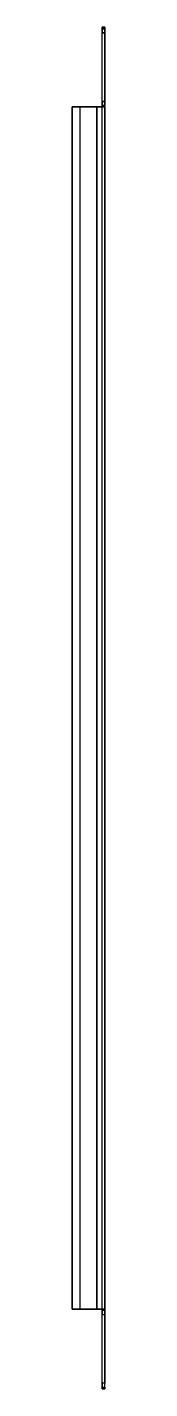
# Model space of a CAD drawing. Extents: x 6 to 18, y -518 to -18.
import ezdxf

# ---------------------------------------------------------------- set-up
doc = ezdxf.new("R2010")
doc.units = 0
doc.layers.add('METALICA', color=7, linetype='CONTINUOUS')

msp = doc.modelspace()

# ---------------------------------------------------------------- linework, layer by layer
at = {"layer": 'METALICA'}
for points, invisible_edges in [([(16.57902, -18, 161.8123), (16.57902, -31.25069, 149.246), (16.57902, -31.25069, 112.2189), (16.57902, -18, 99.66961)], 7), ([(16.57902, -18, 99.66961), (16.57902, -31.25069, 112.2189), (16.57902, -504.905, 112.2189), (16.57902, -518, 99.66961)], 7), ([(16.57902, -518, 161.8123), (16.57902, -504.905, 149.246), (16.57902, -31.25069, 149.246), (16.57902, -18, 161.8123)], 15), ([(16.57902, -518, 161.8123), (16.57902, -518, 168.4252), (16.57902, -18, 168.4252), (16.57902, -18, 161.8123)], 10), ([(16.57902, -18, 168.4252), (16.57902, -18.58579, 169.8394), (16.57902, -517.4142, 169.8394), (16.57902, -518, 168.4252)], 10), ([(16.57902, -517.4142, 169.8394), (16.57902, -516, 170.4252), (16.57902, -20, 170.4252), (16.57902, -18.58579, 169.8394)], 10), ([(17.57902, -18, 161.8123), (17.57902, -31.25069, 149.246), (17.57902, -31.25069, 112.2189), (17.57902, -18, 99.66961)], 7), ([(17.57902, -18, 99.66961), (17.57902, -31.25069, 112.2189), (17.57902, -504.905, 112.2189), (17.57902, -518, 99.66961)], 7), ([(17.57902, -518, 161.8123), (17.57902, -504.905, 149.246), (17.57902, -31.25069, 149.246), (17.57902, -18, 161.8123)], 15), ([(17.57902, -518, 161.8123), (17.57902, -518, 168.4252), (17.57902, -18, 168.4252), (17.57902, -18, 161.8123)], 10), ([(17.57902, -18, 168.4252), (17.57902, -18.58579, 169.8394), (17.57902, -517.4142, 169.8394), (17.57902, -518, 168.4252)], 10), ([(17.57902, -517.4142, 169.8394), (17.57902, -516, 170.4252), (17.57902, -20, 170.4252), (17.57902, -18.58579, 169.8394)], 10), ([(16.57902, -504.905, 140.1208), (16.57902, -504.905, 121.5196), (16.57902, -31.25069, 121.5196), (16.57902, -31.25069, 140.1208)], 15), ([(17.57902, -504.905, 140.1208), (17.57902, -504.905, 121.5196), (17.57902, -31.25069, 121.5196), (17.57902, -31.25069, 140.1208)], 15), ([(16.57902, -62.47174, 149.246), (16.57902, -62.47174, 140.1208), (16.57902, -39.90499, 140.1208), (16.57902, -39.90499, 149.246)], 10), ([(17.57902, -62.47174, 149.246), (17.57902, -62.47174, 140.1208), (17.57902, -39.90499, 140.1208), (17.57902, -39.90499, 149.246)], 10), ([(16.57902, -40.38672, 112.2189), (16.57902, -40.38672, 121.5196), (16.57902, -61.76897, 121.5196), (16.57902, -61.76897, 112.2189)], 10), ([(17.57902, -40.38672, 112.2189), (17.57902, -40.38672, 121.5196), (17.57902, -61.76897, 121.5196), (17.57902, -61.76897, 112.2189)], 10), ([(16.57902, -45.28838, 170.4252), (16.57902, -46.7026, 171.011), (16.57902, -489.2974, 171.011), (16.57902, -490.7116, 170.4252)], 10), ([(16.57902, -489.2974, 171.011), (16.57902, -488.7116, 172.4252), (16.57902, -47.28838, 172.4252), (16.57902, -46.7026, 171.011)], 10), ([(17.57902, -45.28838, 170.4252), (17.57902, -46.7026, 171.011), (17.57902, -489.2974, 171.011), (17.57902, -490.7116, 170.4252)], 10), ([(17.57902, -489.2974, 171.011), (17.57902, -488.7116, 172.4252), (17.57902, -47.28838, 172.4252), (17.57902, -46.7026, 171.011)], 10), ([(16.57902, -93.47173, 149.246), (16.57902, -93.47173, 140.1208), (16.57902, -70.90499, 140.1208), (16.57902, -70.90499, 149.246)], 10), ([(16.57902, -70.90499, 112.2189), (16.57902, -70.90499, 121.5196), (16.57902, -92.76897, 121.5196), (16.57902, -92.76897, 112.2189)], 10), ([(17.57902, -93.47173, 149.246), (17.57902, -93.47173, 140.1208), (17.57902, -70.90499, 140.1208), (17.57902, -70.90499, 149.246)], 10), ([(17.57902, -70.90499, 112.2189), (17.57902, -70.90499, 121.5196), (17.57902, -92.76897, 121.5196), (17.57902, -92.76897, 112.2189)], 10), ([(16.57902, -124.4717, 149.246), (16.57902, -124.4717, 140.1208), (16.57902, -101.905, 140.1208), (16.57902, -101.905, 149.246)], 10), ([(16.57902, -101.905, 112.2189), (16.57902, -101.905, 121.5196), (16.57902, -123.769, 121.5196), (16.57902, -123.769, 112.2189)], 10), ([(17.57902, -124.4717, 149.246), (17.57902, -124.4717, 140.1208), (17.57902, -101.905, 140.1208), (17.57902, -101.905, 149.246)], 10), ([(17.57902, -101.905, 112.2189), (17.57902, -101.905, 121.5196), (17.57902, -123.769, 121.5196), (17.57902, -123.769, 112.2189)], 10), ([(16.57902, -155.4717, 149.246), (16.57902, -155.4717, 140.1208), (16.57902, -132.905, 140.1208), (16.57902, -132.905, 149.246)], 10), ([(16.57902, -132.905, 112.2189), (16.57902, -132.905, 121.5196), (16.57902, -154.769, 121.5196), (16.57902, -154.769, 112.2189)], 10), ([(17.57902, -155.4717, 149.246), (17.57902, -155.4717, 140.1208), (17.57902, -132.905, 140.1208), (17.57902, -132.905, 149.246)], 10), ([(17.57902, -132.905, 112.2189), (17.57902, -132.905, 121.5196), (17.57902, -154.769, 121.5196), (17.57902, -154.769, 112.2189)], 10), ([(16.57902, -186.4717, 149.246), (16.57902, -186.4717, 140.1208), (16.57902, -163.905, 140.1208), (16.57902, -163.905, 149.246)], 10), ([(16.57902, -163.905, 112.2189), (16.57902, -163.905, 121.5196), (16.57902, -185.769, 121.5196), (16.57902, -185.769, 112.2189)], 10), ([(17.57902, -186.4717, 149.246), (17.57902, -186.4717, 140.1208), (17.57902, -163.905, 140.1208), (17.57902, -163.905, 149.246)], 10), ([(17.57902, -163.905, 112.2189), (17.57902, -163.905, 121.5196), (17.57902, -185.769, 121.5196), (17.57902, -185.769, 112.2189)], 10), ([(16.57902, -217.4717, 149.246), (16.57902, -217.4717, 140.1208), (16.57902, -194.905, 140.1208), (16.57902, -194.905, 149.246)], 10), ([(16.57902, -194.905, 112.2189), (16.57902, -194.905, 121.5196), (16.57902, -216.769, 121.5196), (16.57902, -216.769, 112.2189)], 10), ([(17.57902, -217.4717, 149.246), (17.57902, -217.4717, 140.1208), (17.57902, -194.905, 140.1208), (17.57902, -194.905, 149.246)], 10), ([(17.57902, -194.905, 112.2189), (17.57902, -194.905, 121.5196), (17.57902, -216.769, 121.5196), (17.57902, -216.769, 112.2189)], 10), ([(16.57902, -248.4717, 149.246), (16.57902, -248.4717, 140.1208), (16.57902, -225.905, 140.1208), (16.57902, -225.905, 149.246)], 10), ([(16.57902, -225.905, 112.2189), (16.57902, -225.905, 121.5196), (16.57902, -247.769, 121.5196), (16.57902, -247.769, 112.2189)], 10), ([(17.57902, -248.4717, 149.246), (17.57902, -248.4717, 140.1208), (17.57902, -225.905, 140.1208), (17.57902, -225.905, 149.246)], 10), ([(17.57902, -225.905, 112.2189), (17.57902, -225.905, 121.5196), (17.57902, -247.769, 121.5196), (17.57902, -247.769, 112.2189)], 10), ([(16.57902, -279.4717, 149.246), (16.57902, -279.4717, 140.1208), (16.57902, -256.905, 140.1208), (16.57902, -256.905, 149.246)], 10), ([(16.57902, -256.905, 112.2189), (16.57902, -256.905, 121.5196), (16.57902, -278.769, 121.5196), (16.57902, -278.769, 112.2189)], 10), ([(17.57902, -279.4717, 149.246), (17.57902, -279.4717, 140.1208), (17.57902, -256.905, 140.1208), (17.57902, -256.905, 149.246)], 10), ([(17.57902, -256.905, 112.2189), (17.57902, -256.905, 121.5196), (17.57902, -278.769, 121.5196), (17.57902, -278.769, 112.2189)], 10), ([(16.57902, -310.4717, 149.246), (16.57902, -310.4717, 140.1208), (16.57902, -287.905, 140.1208), (16.57902, -287.905, 149.246)], 10), ([(16.57902, -287.905, 112.2189), (16.57902, -287.905, 121.5196), (16.57902, -309.769, 121.5196), (16.57902, -309.769, 112.2189)], 10), ([(17.57902, -310.4717, 149.246), (17.57902, -310.4717, 140.1208), (17.57902, -287.905, 140.1208), (17.57902, -287.905, 149.246)], 10), ([(17.57902, -287.905, 112.2189), (17.57902, -287.905, 121.5196), (17.57902, -309.769, 121.5196), (17.57902, -309.769, 112.2189)], 10), ([(16.57902, -341.4717, 149.246), (16.57902, -341.4717, 140.1208), (16.57902, -318.905, 140.1208), (16.57902, -318.905, 149.246)], 10), ([(16.57902, -318.905, 112.2189), (16.57902, -318.905, 121.5196), (16.57902, -340.769, 121.5196), (16.57902, -340.769, 112.2189)], 10), ([(17.57902, -341.4717, 149.246), (17.57902, -341.4717, 140.1208), (17.57902, -318.905, 140.1208), (17.57902, -318.905, 149.246)], 10), ([(17.57902, -318.905, 112.2189), (17.57902, -318.905, 121.5196), (17.57902, -340.769, 121.5196), (17.57902, -340.769, 112.2189)], 10), ([(16.57902, -372.4717, 149.246), (16.57902, -372.4717, 140.1208), (16.57902, -349.905, 140.1208), (16.57902, -349.905, 149.246)], 10), ([(16.57902, -349.905, 112.2189), (16.57902, -349.905, 121.5196), (16.57902, -371.769, 121.5196), (16.57902, -371.769, 112.2189)], 10), ([(17.57902, -372.4717, 149.246), (17.57902, -372.4717, 140.1208), (17.57902, -349.905, 140.1208), (17.57902, -349.905, 149.246)], 10), ([(17.57902, -349.905, 112.2189), (17.57902, -349.905, 121.5196), (17.57902, -371.769, 121.5196), (17.57902, -371.769, 112.2189)], 10), ([(16.57902, -403.4717, 149.246), (16.57902, -403.4717, 140.1208), (16.57902, -380.905, 140.1208), (16.57902, -380.905, 149.246)], 10), ([(16.57902, -380.905, 112.2189), (16.57902, -380.905, 121.5196), (16.57902, -402.769, 121.5196), (16.57902, -402.769, 112.2189)], 10), ([(17.57902, -403.4717, 149.246), (17.57902, -403.4717, 140.1208), (17.57902, -380.905, 140.1208), (17.57902, -380.905, 149.246)], 10), ([(17.57902, -380.905, 112.2189), (17.57902, -380.905, 121.5196), (17.57902, -402.769, 121.5196), (17.57902, -402.769, 112.2189)], 10), ([(16.57902, -434.4717, 149.246), (16.57902, -434.4717, 140.1208), (16.57902, -411.905, 140.1208), (16.57902, -411.905, 149.246)], 10), ([(16.57902, -411.905, 112.2189), (16.57902, -411.905, 121.5196), (16.57902, -433.769, 121.5196), (16.57902, -433.769, 112.2189)], 10), ([(17.57902, -434.4717, 149.246), (17.57902, -434.4717, 140.1208), (17.57902, -411.905, 140.1208), (17.57902, -411.905, 149.246)], 10), ([(17.57902, -411.905, 112.2189), (17.57902, -411.905, 121.5196), (17.57902, -433.769, 121.5196), (17.57902, -433.769, 112.2189)], 10), ([(16.57902, -465.4717, 149.246), (16.57902, -465.4717, 140.1208), (16.57902, -442.905, 140.1208), (16.57902, -442.905, 149.246)], 10), ([(16.57902, -442.905, 112.2189), (16.57902, -442.905, 121.5196), (16.57902, -464.769, 121.5196), (16.57902, -464.769, 112.2189)], 10), ([(17.57902, -465.4717, 149.246), (17.57902, -465.4717, 140.1208), (17.57902, -442.905, 140.1208), (17.57902, -442.905, 149.246)], 10), ([(17.57902, -442.905, 112.2189), (17.57902, -442.905, 121.5196), (17.57902, -464.769, 121.5196), (17.57902, -464.769, 112.2189)], 10), ([(16.57902, -496.4717, 149.246), (16.57902, -496.4717, 140.1208), (16.57902, -473.905, 140.1208), (16.57902, -473.905, 149.246)], 10), ([(16.57902, -473.905, 112.2189), (16.57902, -473.905, 121.5196), (16.57902, -495.769, 121.5196), (16.57902, -495.769, 112.2189)], 10), ([(17.57902, -496.4717, 149.246), (17.57902, -496.4717, 140.1208), (17.57902, -473.905, 140.1208), (17.57902, -473.905, 149.246)], 10), ([(17.57902, -473.905, 112.2189), (17.57902, -473.905, 121.5196), (17.57902, -495.769, 121.5196), (17.57902, -495.769, 112.2189)], 10), ([(16.57902, -518, 161.8123), (16.57902, -504.905, 149.246), (16.57902, -504.905, 112.2189), (16.57902, -518, 99.66961)], 7), ([(17.57902, -518, 161.8123), (17.57902, -504.905, 149.246), (17.57902, -504.905, 112.2189), (17.57902, -518, 99.66961)], 7)]:
    msp.add_3dface(points, dxfattribs=dict(at, invisible_edges=invisible_edges))
for points in [[(17.57902, -18, 99.66961), (16.57902, -18, 99.66961), (16.57902, -18, 161.8123), (17.57902, -18, 161.8123)], [(16.57902, -18, 161.8123), (17.57902, -18, 161.8123), (17.57902, -18, 168.4252), (16.57902, -18, 168.4252)], [(17.57902, -18, 168.4252), (17.57902, -18.58579, 169.8394), (16.57902, -18.58579, 169.8394), (16.57902, -18, 168.4252)], [(17.57902, -18, 168.4252), (16.57902, -18, 168.4252), (16.57902, -18.58579, 169.8394), (17.57902, -18.58579, 169.8394)], [(16.57902, -18.58579, 169.8394), (16.57902, -20, 170.4252), (17.57902, -20, 170.4252), (17.57902, -18.58579, 169.8394)], [(16.57902, -18.58579, 169.8394), (17.57902, -18.58579, 169.8394), (17.57902, -20, 170.4252), (16.57902, -20, 170.4252)], [(17.57902, -45.28838, 170.4252), (16.57902, -45.28838, 170.4252), (16.57902, -20, 170.4252), (17.57902, -20, 170.4252)], [(9.07902, -47.28838, 183.3775), (8.50167, -47.28838, 184.3775), (5.57902, -47.28838, 179.3154), (6.57902, -47.28838, 179.0474)], [(5.57902, -47.28838, 179.3154), (6.57902, -47.28838, 179.0474), (6.57902, -47.28838, 174.7173), (5.57902, -47.28838, 174.7173)], [(8.50167, -47.28838, 184.3775), (5.57902, -47.28838, 179.3154), (5.57902, -488.7116, 179.3154), (8.50167, -488.7116, 184.3775)], [(5.57902, -488.7116, 179.3154), (5.57902, -488.7116, 174.7173), (5.57902, -47.28838, 174.7173), (5.57902, -47.28838, 179.3154)], [(14.65637, -47.28838, 184.3775), (14.07902, -47.28838, 183.3775), (9.07902, -47.28838, 183.3775), (8.50167, -47.28838, 184.3775)], [(14.65637, -488.7116, 184.3775), (8.50167, -488.7116, 184.3775), (8.50167, -47.28838, 184.3775), (14.65637, -47.28838, 184.3775)], [(16.57902, -47.28838, 179.0474), (17.57902, -47.28838, 179.3154), (14.65637, -47.28838, 184.3775), (14.07902, -47.28838, 183.3775)], [(17.57902, -488.7116, 179.3154), (14.65637, -488.7116, 184.3775), (14.65637, -47.28838, 184.3775), (17.57902, -47.28838, 179.3154)], [(17.57902, -45.28838, 170.4252), (17.57902, -46.7026, 171.011), (16.57902, -46.7026, 171.011), (16.57902, -45.28838, 170.4252)], [(16.57902, -46.7026, 171.011), (16.57902, -47.28838, 172.4252), (17.57902, -47.28838, 172.4252), (17.57902, -46.7026, 171.011)], [(17.57902, -47.28838, 172.4252), (16.57902, -47.28838, 172.4252), (16.57902, -47.28838, 179.0474), (17.57902, -47.28838, 179.3154)], [(17.57902, -47.28838, 172.4252), (17.57902, -47.28838, 179.3154), (17.57902, -488.7116, 179.3154), (17.57902, -488.7116, 172.4252)], [(9.07902, -488.7116, 183.3775), (8.50167, -488.7116, 184.3775), (5.57902, -488.7116, 179.3154), (6.57902, -488.7116, 179.0474)], [(5.57902, -488.7116, 179.3154), (6.57902, -488.7116, 179.0474), (6.57902, -488.7116, 174.7173), (5.57902, -488.7116, 174.7173)], [(14.65637, -488.7116, 184.3775), (14.07902, -488.7116, 183.3775), (9.07902, -488.7116, 183.3775), (8.50167, -488.7116, 184.3775)], [(16.57902, -488.7116, 179.0474), (17.57902, -488.7116, 179.3154), (14.65637, -488.7116, 184.3775), (14.07902, -488.7116, 183.3775)], [(17.57902, -489.2974, 171.011), (16.57902, -489.2974, 171.011), (16.57902, -488.7116, 172.4252), (17.57902, -488.7116, 172.4252)], [(17.57902, -488.7116, 172.4252), (16.57902, -488.7116, 172.4252), (16.57902, -488.7116, 179.0474), (17.57902, -488.7116, 179.3154)], [(16.57902, -490.7116, 170.4252), (17.57902, -490.7116, 170.4252), (17.57902, -489.2974, 171.011), (16.57902, -489.2974, 171.011)], [(17.57902, -516, 170.4252), (16.57902, -516, 170.4252), (16.57902, -490.7116, 170.4252), (17.57902, -490.7116, 170.4252)], [(16.57902, -517.4142, 169.8394), (17.57902, -517.4142, 169.8394), (17.57902, -516, 170.4252), (16.57902, -516, 170.4252)], [(17.57902, -518, 168.4252), (16.57902, -518, 168.4252), (16.57902, -517.4142, 169.8394), (17.57902, -517.4142, 169.8394)], [(17.57902, -518, 168.4252), (16.57902, -518, 168.4252), (16.57902, -518, 99.66961), (17.57902, -518, 99.66961)]]:
    msp.add_3dface(points, dxfattribs=at)

doc.saveas('drawing.dxf')
